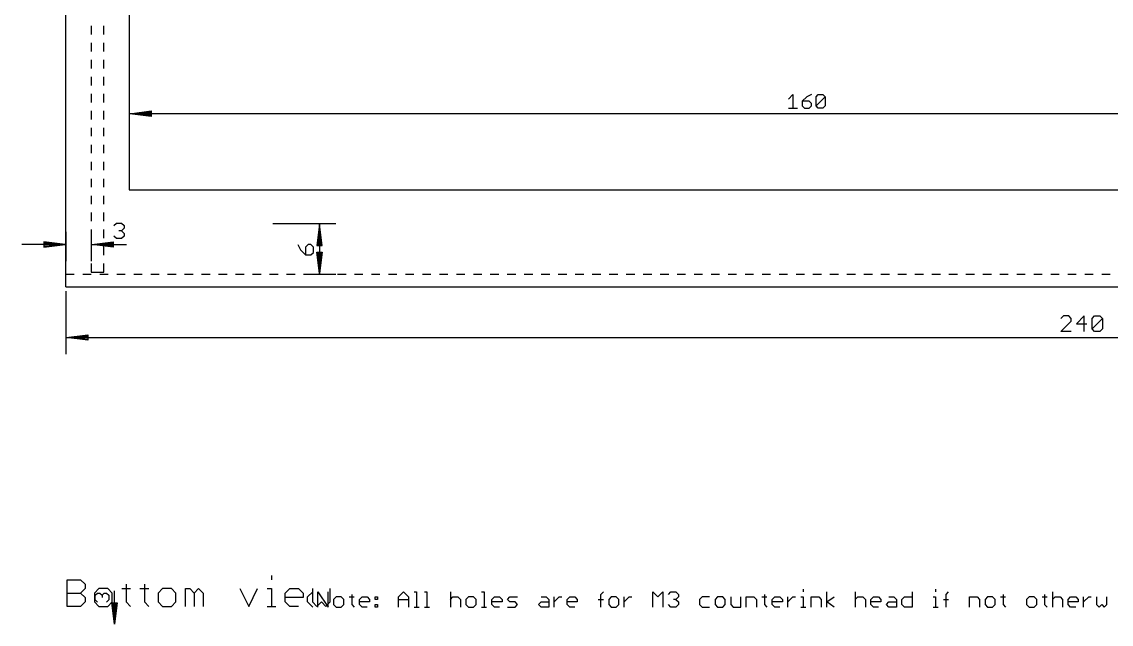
# Model space of a CAD drawing. Extents: x -279 to 630, y -429 to 128.
# Drawn here: x 334.8 to 463.6, y -39.9 to 31.4 of the extents above; entities that cross this region are included whole.
import ezdxf

# ---------------------------------------------------------------- set-up
doc = ezdxf.new("R2010")
doc.units = 0
for name, color, linetype in [('114', 253, 'CONTINUOUS'), ('115', 82, 'CONTINUOUS'), ('20', 7, 'CONTINUOUS'), ('47', 140, 'CONTINUOUS')]:
    doc.layers.add(name, color=color, linetype=linetype)

msp = doc.modelspace()

# ---------------------------------------------------------------- linework, layer by layer
at = {"layer": '114'}
for p, q in [((340.1778, -37.8222), (340.1778, -34.6751)), ((340.1778, -34.6751), (341.7513, -34.6751)), ((341.7513, -34.6751), (342.2759, -35.1996)), ((364.3358, -34.1506), (364.3358, -34.6751)), ((342.2759, -35.7241), (341.7513, -36.2487)), ((342.2759, -35.1996), (342.2759, -35.7241)), ((343.9251, -35.7241), (343.4006, -36.2487)), ((344.9741, -35.7241), (343.9251, -35.7241)), ((345.4986, -36.2487), (344.9741, -35.7241)), ((346.6233, -35.7241), (347.6723, -35.7241)), ((347.1478, -35.1996), (347.1478, -37.2977)), ((348.7718, -35.7241), (349.8208, -35.7241)), ((349.2963, -35.1996), (349.2963, -37.2977)), ((351.4448, -35.7241), (350.9203, -36.2487)), ((352.4939, -35.7241), (351.4448, -35.7241)), ((353.0184, -36.2487), (352.4939, -35.7241)), ((354.1431, -37.8222), (354.1431, -35.7241)), ((354.1431, -35.7241), (354.6676, -35.7241)), ((354.6676, -35.7241), (355.1921, -36.2487)), ((355.1921, -36.2487), (355.7166, -35.7241)), ((355.7166, -35.7241), (356.2411, -36.2487)), ((360.5886, -35.7241), (361.6376, -37.8222)), ((361.6376, -37.8222), (362.6866, -35.7241)), ((363.8113, -35.7241), (364.3358, -35.7241)), ((364.3358, -35.7241), (364.3358, -37.8222)), ((365.9598, -36.2487), (366.4843, -35.7241)), ((366.4843, -35.7241), (367.5334, -35.7241)), ((367.5334, -35.7241), (368.0579, -36.2487)), ((369.1826, -35.7241), (369.1826, -37.2977)), ((371.2806, -37.2977), (371.2806, -35.7241)), ((427.2178, -35.8003), (427.2178, -36.1001)), ((442.8711, -35.8003), (442.8711, -36.1001)), ((340.1778, -36.2487), (341.7513, -36.2487)), ((341.7513, -36.2487), (342.2759, -36.7732)), ((342.2759, -37.2977), (341.7513, -37.8222)), ((342.2759, -36.7732), (342.2759, -37.2977)), ((343.4006, -36.2487), (343.4006, -37.2977)), ((343.4006, -37.2977), (343.9251, -37.8222)), ((344.9741, -37.8222), (345.4986, -37.2977)), ((345.4986, -37.2977), (345.4986, -36.2487)), ((347.1478, -37.2977), (347.6723, -37.8222)), ((349.2963, -37.2977), (349.8208, -37.8222)), ((350.9203, -36.2487), (350.9203, -37.2977)), ((350.9203, -37.2977), (351.4448, -37.8222)), ((352.4939, -37.8222), (353.0184, -37.2977)), ((353.0184, -37.2977), (353.0184, -36.2487)), ((355.1921, -36.2487), (355.1921, -37.8222)), ((356.2411, -36.2487), (356.2411, -37.8222)), ((365.9598, -37.2977), (365.9598, -36.2487)), ((368.0579, -36.7732), (365.9598, -36.7732)), ((366.4843, -37.8222), (365.9598, -37.2977)), ((368.0579, -36.2487), (368.0579, -36.7732)), ((368.6016, -36.6995), (369.201, -36.1001)), ((368.6016, -37.299), (368.6016, -36.6995)), ((369.201, -37.8984), (368.6016, -37.299)), ((369.1826, -37.2977), (369.7071, -37.8222)), ((369.7071, -37.8222), (370.2316, -37.2977)), ((369.8293, -37.8984), (369.8293, -36.1001)), ((369.8293, -36.1001), (371.0282, -37.8984)), ((370.2316, -37.2977), (370.7561, -37.8222)), ((370.7561, -37.8222), (371.2806, -37.2977)), ((371.0282, -37.8984), (371.0282, -36.1001)), ((371.9706, -36.6995), (371.6709, -36.9992)), ((371.6709, -36.9992), (371.6709, -37.5987)), ((372.5701, -36.6995), (371.9706, -36.6995)), ((372.8698, -36.9992), (372.5701, -36.6995)), ((372.8698, -37.5987), (372.8698, -36.9992)), ((373.5125, -36.6995), (374.1119, -36.6995)), ((373.8122, -36.3998), (373.8122, -37.5987)), ((374.7402, -36.9992), (375.0399, -36.6995)), ((374.7402, -37.5987), (374.7402, -36.9992)), ((375.9391, -37.299), (374.7402, -37.299)), ((375.0399, -36.6995), (375.6393, -36.6995)), ((375.6393, -36.6995), (375.9391, -36.9992)), ((375.9391, -36.9992), (375.9391, -37.299)), ((376.5817, -36.6995), (376.8815, -36.6995)), ((376.5817, -36.9992), (376.5817, -36.6995)), ((376.8815, -36.9992), (376.5817, -36.9992)), ((376.8815, -36.6995), (376.8815, -36.9992)), ((379.3441, -36.6995), (379.9435, -36.1001)), ((379.3441, -37.8984), (379.3441, -36.6995)), ((379.3441, -36.9992), (380.543, -36.9992)), ((379.9435, -36.1001), (380.543, -36.6995)), ((380.543, -36.6995), (380.543, -37.8984)), ((381.1857, -36.1001), (381.4854, -36.1001)), ((381.4854, -36.1001), (381.4854, -37.8984)), ((382.4134, -36.1001), (382.7131, -36.1001)), ((382.7131, -36.1001), (382.7131, -37.8984)), ((385.4827, -36.1001), (385.4827, -37.8984)), ((385.4827, -36.9992), (385.7824, -36.6995)), ((385.7824, -36.6995), (386.3818, -36.6995)), ((386.3818, -36.6995), (386.6816, -36.9992)), ((386.6816, -36.9992), (386.6816, -37.8984)), ((387.624, -36.6995), (387.3243, -36.9992)), ((387.3243, -36.9992), (387.3243, -37.5987)), ((388.2234, -36.6995), (387.624, -36.6995)), ((388.5231, -36.9992), (388.2234, -36.6995)), ((388.5231, -37.5987), (388.5231, -36.9992)), ((389.1658, -36.1001), (389.4655, -36.1001)), ((389.4655, -36.1001), (389.4655, -37.8984)), ((390.3935, -36.9992), (390.6933, -36.6995)), ((390.3935, -37.5987), (390.3935, -36.9992)), ((391.5924, -37.299), (390.3935, -37.299)), ((390.6933, -36.6995), (391.2927, -36.6995)), ((391.2927, -36.6995), (391.5924, -36.9992)), ((391.5924, -36.9992), (391.5924, -37.299)), ((392.2351, -36.9992), (392.5348, -36.6995)), ((392.5348, -37.299), (392.2351, -36.9992)), ((392.5348, -36.6995), (393.434, -36.6995)), ((393.1343, -37.299), (392.5348, -37.299)), ((393.434, -37.5987), (393.1343, -37.299)), ((395.9183, -37.5987), (396.218, -37.299)), ((396.218, -36.6995), (396.8174, -36.6995)), ((396.218, -37.299), (397.1171, -37.299)), ((396.8174, -36.6995), (397.1171, -36.9992)), ((397.1171, -36.9992), (397.1171, -37.8984)), ((397.7598, -37.8984), (397.7598, -36.6995)), ((397.7598, -37.299), (398.3593, -36.6995)), ((398.3593, -36.6995), (398.659, -36.6995)), ((399.2945, -36.9992), (399.5942, -36.6995)), ((399.2945, -37.5987), (399.2945, -36.9992)), ((400.4934, -37.299), (399.2945, -37.299)), ((399.5942, -36.6995), (400.1936, -36.6995)), ((400.1936, -36.6995), (400.4934, -36.9992)), ((400.4934, -36.9992), (400.4934, -37.299)), ((402.9776, -36.9992), (403.5771, -36.9992)), ((403.2773, -36.3998), (403.5771, -36.1001)), ((403.2773, -37.8984), (403.2773, -36.3998)), ((404.5051, -36.6995), (404.2053, -36.9992)), ((404.2053, -36.9992), (404.2053, -37.5987)), ((405.1045, -36.6995), (404.5051, -36.6995)), ((405.4042, -36.9992), (405.1045, -36.6995)), ((405.4042, -37.5987), (405.4042, -36.9992)), ((406.0469, -37.8984), (406.0469, -36.6995)), ((406.0469, -37.299), (406.6463, -36.6995)), ((406.6463, -36.6995), (406.9461, -36.6995)), ((409.4231, -37.8984), (409.4231, -36.1001)), ((409.4231, -36.1001), (410.0226, -36.6995)), ((410.0226, -36.6995), (410.622, -36.1001)), ((410.622, -36.1001), (410.622, -37.8984)), ((411.2647, -36.3998), (411.5644, -36.1001)), ((411.5644, -36.1001), (412.1639, -36.1001)), ((412.1639, -36.9992), (411.8641, -36.9992)), ((412.1639, -36.1001), (412.4636, -36.3998)), ((412.4636, -36.6995), (412.1639, -36.9992)), ((412.1639, -36.9992), (412.4636, -37.299)), ((412.4636, -36.3998), (412.4636, -36.6995)), ((412.4636, -37.299), (412.4636, -37.5987)), ((415.2476, -36.6995), (414.9478, -36.9992)), ((414.9478, -36.9992), (414.9478, -37.5987)), ((416.1467, -36.6995), (415.2476, -36.6995)), ((417.0891, -36.6995), (416.7894, -36.9992)), ((416.7894, -36.9992), (416.7894, -37.5987)), ((417.6886, -36.6995), (417.0891, -36.6995)), ((417.9883, -36.9992), (417.6886, -36.6995)), ((417.9883, -37.5987), (417.9883, -36.9992)), ((418.631, -36.6995), (418.631, -37.5987)), ((419.8299, -37.8984), (419.8299, -36.6995)), ((420.4725, -37.8984), (420.4725, -36.6995)), ((420.4725, -36.6995), (421.3717, -36.6995)), ((421.3717, -36.6995), (421.6714, -36.9992)), ((421.6714, -36.9992), (421.6714, -37.8984)), ((422.3141, -36.6995), (422.9136, -36.6995)), ((422.6138, -36.3998), (422.6138, -37.5987)), ((423.5418, -36.9992), (423.8416, -36.6995)), ((423.5418, -37.5987), (423.5418, -36.9992)), ((424.7407, -37.299), (423.5418, -37.299)), ((423.8416, -36.6995), (424.441, -36.6995)), ((424.441, -36.6995), (424.7407, -36.9992)), ((424.7407, -36.9992), (424.7407, -37.299)), ((425.3834, -37.8984), (425.3834, -36.6995)), ((425.3834, -37.299), (425.9829, -36.6995)), ((425.9829, -36.6995), (426.2826, -36.6995)), ((426.918, -36.6995), (427.2178, -36.6995)), ((427.2178, -36.6995), (427.2178, -37.8984)), ((428.1458, -37.8984), (428.1458, -36.6995)), ((428.1458, -36.6995), (429.0449, -36.6995)), ((429.0449, -36.6995), (429.3447, -36.9992)), ((429.3447, -36.9992), (429.3447, -37.8984)), ((429.9873, -37.8984), (429.9873, -36.1001)), ((429.9873, -37.299), (430.8865, -36.6995)), ((430.8865, -37.8984), (429.9873, -37.299)), ((433.3636, -36.1001), (433.3636, -37.8984)), ((433.3636, -36.9992), (433.6633, -36.6995)), ((433.6633, -36.6995), (434.2627, -36.6995)), ((434.2627, -36.6995), (434.5624, -36.9992)), ((434.5624, -36.9992), (434.5624, -37.8984)), ((435.2051, -36.9992), (435.5048, -36.6995)), ((435.2051, -37.5987), (435.2051, -36.9992)), ((436.404, -37.299), (435.2051, -37.299)), ((435.5048, -36.6995), (436.1043, -36.6995)), ((436.1043, -36.6995), (436.404, -36.9992)), ((436.404, -36.9992), (436.404, -37.299)), ((437.0467, -37.5987), (437.3464, -37.299)), ((437.3464, -36.6995), (437.9459, -36.6995)), ((437.3464, -37.299), (438.2456, -37.299)), ((437.9459, -36.6995), (438.2456, -36.9992)), ((438.2456, -36.9992), (438.2456, -37.8984)), ((438.8883, -36.9992), (439.188, -36.6995)), ((438.8883, -37.5987), (438.8883, -36.9992)), ((439.188, -36.6995), (440.0872, -36.6995)), ((440.0872, -36.1001), (440.0872, -37.8984)), ((442.5714, -36.6995), (442.8711, -36.6995)), ((442.8711, -36.6995), (442.8711, -37.8984)), ((443.7991, -36.9992), (444.3986, -36.9992)), ((444.0989, -36.3998), (444.3986, -36.1001)), ((444.0989, -37.8984), (444.0989, -36.3998)), ((446.8684, -37.8984), (446.8684, -36.6995)), ((446.8684, -36.6995), (447.7676, -36.6995)), ((447.7676, -36.6995), (448.0673, -36.9992)), ((448.0673, -36.9992), (448.0673, -37.8984)), ((449.0097, -36.6995), (448.71, -36.9992)), ((448.71, -36.9992), (448.71, -37.5987)), ((449.6092, -36.6995), (449.0097, -36.6995)), ((449.9089, -36.9992), (449.6092, -36.6995)), ((449.9089, -37.5987), (449.9089, -36.9992)), ((450.5516, -36.6995), (451.151, -36.6995)), ((450.8513, -36.3998), (450.8513, -37.5987)), ((453.9206, -36.6995), (453.6208, -36.9992)), ((453.6208, -36.9992), (453.6208, -37.5987)), ((454.52, -36.6995), (453.9206, -36.6995)), ((454.8197, -36.9992), (454.52, -36.6995)), ((454.8197, -37.5987), (454.8197, -36.9992)), ((455.4624, -36.6995), (456.0619, -36.6995)), ((455.7621, -36.3998), (455.7621, -37.5987)), ((456.6901, -36.1001), (456.6901, -37.8984)), ((456.6901, -36.9992), (456.9899, -36.6995)), ((456.9899, -36.6995), (457.5893, -36.6995)), ((457.5893, -36.6995), (457.889, -36.9992)), ((457.889, -36.9992), (457.889, -37.8984)), ((458.5317, -36.9992), (458.8314, -36.6995)), ((458.5317, -37.5987), (458.5317, -36.9992)), ((459.7306, -37.299), (458.5317, -37.299)), ((458.8314, -36.6995), (459.4309, -36.6995)), ((459.4309, -36.6995), (459.7306, -36.9992)), ((459.7306, -36.9992), (459.7306, -37.299)), ((460.3733, -37.8984), (460.3733, -36.6995)), ((460.3733, -37.299), (460.9727, -36.6995)), ((460.9727, -36.6995), (461.2724, -36.6995)), ((461.9079, -36.6995), (461.9079, -37.5987)), ((463.1068, -37.5987), (463.1068, -36.6995)), ((341.7513, -37.8222), (340.1778, -37.8222)), ((343.9251, -37.8222), (344.9741, -37.8222)), ((351.4448, -37.8222), (352.4939, -37.8222)), ((363.8113, -37.8222), (364.8603, -37.8222)), ((367.5334, -37.8222), (366.4843, -37.8222)), ((371.6709, -37.5987), (371.9706, -37.8984)), ((371.9706, -37.8984), (372.5701, -37.8984)), ((372.5701, -37.8984), (372.8698, -37.5987)), ((373.8122, -37.5987), (374.1119, -37.8984)), ((375.0399, -37.8984), (374.7402, -37.5987)), ((375.6393, -37.8984), (375.0399, -37.8984)), ((376.5817, -37.5987), (376.8815, -37.5987)), ((376.5817, -37.8984), (376.5817, -37.5987)), ((376.8815, -37.8984), (376.5817, -37.8984)), ((376.8815, -37.5987), (376.8815, -37.8984)), ((381.1857, -37.8984), (381.7851, -37.8984)), ((382.4134, -37.8984), (383.0128, -37.8984)), ((387.3243, -37.5987), (387.624, -37.8984)), ((387.624, -37.8984), (388.2234, -37.8984)), ((388.2234, -37.8984), (388.5231, -37.5987)), ((389.1658, -37.8984), (389.7653, -37.8984)), ((390.6933, -37.8984), (390.3935, -37.5987)), ((391.2927, -37.8984), (390.6933, -37.8984)), ((392.2351, -37.8984), (393.1343, -37.8984)), ((393.1343, -37.8984), (393.434, -37.5987)), ((396.218, -37.8984), (395.9183, -37.5987)), ((397.1171, -37.8984), (396.218, -37.8984)), ((399.5942, -37.8984), (399.2945, -37.5987)), ((400.1936, -37.8984), (399.5942, -37.8984)), ((404.2053, -37.5987), (404.5051, -37.8984)), ((404.5051, -37.8984), (405.1045, -37.8984)), ((405.1045, -37.8984), (405.4042, -37.5987)), ((411.5644, -37.8984), (411.2647, -37.5987)), ((412.1639, -37.8984), (411.5644, -37.8984)), ((412.4636, -37.5987), (412.1639, -37.8984)), ((414.9478, -37.5987), (415.2476, -37.8984)), ((415.2476, -37.8984), (416.1467, -37.8984)), ((416.7894, -37.5987), (417.0891, -37.8984)), ((417.0891, -37.8984), (417.6886, -37.8984)), ((417.6886, -37.8984), (417.9883, -37.5987)), ((418.631, -37.5987), (418.9307, -37.8984)), ((418.9307, -37.8984), (419.8299, -37.8984)), ((422.6138, -37.5987), (422.9136, -37.8984)), ((423.8416, -37.8984), (423.5418, -37.5987)), ((424.441, -37.8984), (423.8416, -37.8984)), ((426.918, -37.8984), (427.5175, -37.8984)), ((435.5048, -37.8984), (435.2051, -37.5987)), ((436.1043, -37.8984), (435.5048, -37.8984)), ((437.3464, -37.8984), (437.0467, -37.5987)), ((438.2456, -37.8984), (437.3464, -37.8984)), ((439.188, -37.8984), (438.8883, -37.5987)), ((440.0872, -37.8984), (439.188, -37.8984)), ((442.5714, -37.8984), (443.1709, -37.8984)), ((448.71, -37.5987), (449.0097, -37.8984)), ((449.0097, -37.8984), (449.6092, -37.8984)), ((449.6092, -37.8984), (449.9089, -37.5987)), ((450.8513, -37.5987), (451.151, -37.8984)), ((453.6208, -37.5987), (453.9206, -37.8984)), ((453.9206, -37.8984), (454.52, -37.8984)), ((454.52, -37.8984), (454.8197, -37.5987)), ((455.7621, -37.5987), (456.0619, -37.8984)), ((458.8314, -37.8984), (458.5317, -37.5987)), ((459.4309, -37.8984), (458.8314, -37.8984)), ((461.9079, -37.5987), (462.2076, -37.8984)), ((462.2076, -37.8984), (462.5074, -37.5987)), ((462.5074, -37.5987), (462.8071, -37.8984)), ((462.8071, -37.8984), (463.1068, -37.5987))]:
    msp.add_line(p, q, dxfattribs=at)
at = {"layer": '115'}
for p, q in [((347.5, 106.5), (347.5, 11.5)), ((347.5, 22), (347.5, 18.55)), ((425.4518, 22.2354), (425.9942, 22.7777)), ((425.9942, 22.7777), (425.9942, 21.1507)), ((427.6313, 22.5065), (427.089, 21.9642)), ((427.089, 21.9642), (427.089, 21.4219)), ((427.9025, 21.9642), (427.089, 21.9642)), ((428.1737, 22.7777), (427.6313, 22.5065)), ((428.1737, 21.693), (427.9025, 21.9642)), ((428.7262, 22.5065), (428.9973, 22.7777)), ((428.7262, 21.4219), (428.7262, 22.5065)), ((428.7262, 21.4219), (429.8108, 22.5065)), ((428.9973, 22.7777), (429.5396, 22.7777)), ((429.5396, 22.7777), (429.8108, 22.5065)), ((429.8108, 22.5065), (429.8108, 21.4219)), ((347.565, 20.5), (350.1, 20.8192)), ((347.565, 20.5), (350.1, 20.76)), ((347.565, 20.5), (350.1, 20.63)), ((350.1, 20.8192), (350.1, 20.1808)), ((425.4518, 21.1507), (426.5365, 21.1507)), ((427.089, 21.4219), (427.3602, 21.1507)), ((427.3602, 21.1507), (427.9025, 21.1507)), ((427.9025, 21.1507), (428.1737, 21.4219)), ((428.1737, 21.4219), (428.1737, 21.693)), ((428.9973, 21.1507), (428.7262, 21.4219)), ((429.5396, 21.1507), (428.9973, 21.1507)), ((429.8108, 21.4219), (429.5396, 21.1507)), ((507.435, 20.5), (347.565, 20.5)), ((350.1, 20.1808), (347.565, 20.5)), ((350.1, 20.37), (347.565, 20.5)), ((350.1, 20.24), (347.565, 20.5)), ((347.5, 11.5), (507.5, 11.5))]:
    msp.add_line(p, q, dxfattribs=at)
at = {"layer": '20'}
for p, q in [((340, 1.5), (340, 59.25)), ((343, 30.8793), (343, 29.8707)), ((344.5, 29.8707), (344.5, 30.8793)), ((343, 28.8707), (343, 27.8621)), ((344.5, 27.8621), (344.5, 28.8707)), ((343, 26.8621), (343, 25.8534)), ((344.5, 25.8534), (344.5, 26.8621)), ((343, 24.8534), (343, 23.8448)), ((344.5, 23.8448), (344.5, 24.8534)), ((343, 22.8448), (343, 21.8362)), ((344.5, 21.8362), (344.5, 22.8448)), ((343, 20.8362), (343, 19.8276)), ((344.5, 19.8276), (344.5, 20.8362)), ((343, 18.8276), (343, 17.819)), ((344.5, 17.819), (344.5, 18.8276)), ((343, 16.819), (343, 15.8103)), ((344.5, 15.8103), (344.5, 16.819)), ((343, 14.8103), (343, 13.8017)), ((344.5, 13.8017), (344.5, 14.8103)), ((343, 12.8017), (343, 11.7931)), ((344.5, 11.7931), (344.5, 12.8017)), ((343, 10.7931), (343, 9.7845)), ((344.5, 9.7845), (344.5, 10.7931)), ((343, 8.7845), (343, 7.7759)), ((344.5, 7.7759), (344.5, 8.7845)), ((343, 6.7759), (343, 5.7672)), ((344.5, 5.7672), (344.5, 6.7759)), ((343, 4.7672), (343, 3.7586)), ((344.5, 3.7586), (344.5, 4.7672)), ((343, 2.7586), (343, 1.75)), ((344.5, 1.75), (344.5, 2.7586)), ((340, 0), (340, 1.5)), ((340, 1.5), (341.0083, 1.5)), ((342.0083, 1.5), (343.0167, 1.5)), ((343, 1.75), (344.5, 1.75)), ((344.0167, 1.5), (345.025, 1.5)), ((346.025, 1.5), (347.0333, 1.5)), ((348.0333, 1.5), (349.0417, 1.5)), ((350.0417, 1.5), (351.05, 1.5)), ((352.05, 1.5), (353.0583, 1.5)), ((354.0583, 1.5), (355.0667, 1.5)), ((356.0667, 1.5), (357.075, 1.5)), ((358.075, 1.5), (359.0833, 1.5)), ((360.0833, 1.5), (361.0917, 1.5)), ((362.0917, 1.5), (363.1, 1.5)), ((364.1, 1.5), (365.1083, 1.5)), ((366.1083, 1.5), (367.1167, 1.5)), ((368.1167, 1.5), (369.125, 1.5)), ((370.125, 1.5), (371.1333, 1.5)), ((372.1333, 1.5), (373.1417, 1.5)), ((374.1417, 1.5), (375.15, 1.5)), ((376.15, 1.5), (377.1583, 1.5)), ((378.1583, 1.5), (379.1667, 1.5)), ((380.1667, 1.5), (381.175, 1.5)), ((382.175, 1.5), (383.1833, 1.5)), ((384.1833, 1.5), (385.1917, 1.5)), ((386.1917, 1.5), (387.2, 1.5)), ((388.2, 1.5), (389.2083, 1.5)), ((390.2083, 1.5), (391.2167, 1.5)), ((392.2167, 1.5), (393.225, 1.5)), ((394.225, 1.5), (395.2333, 1.5)), ((396.2333, 1.5), (397.2417, 1.5)), ((398.2417, 1.5), (399.25, 1.5)), ((400.25, 1.5), (401.2583, 1.5)), ((402.2583, 1.5), (403.2667, 1.5)), ((404.2667, 1.5), (405.275, 1.5)), ((406.275, 1.5), (407.2833, 1.5)), ((408.2833, 1.5), (409.2917, 1.5)), ((410.2917, 1.5), (411.3, 1.5)), ((412.3, 1.5), (413.3083, 1.5)), ((414.3083, 1.5), (415.3167, 1.5)), ((416.3167, 1.5), (417.325, 1.5)), ((418.325, 1.5), (419.3333, 1.5)), ((420.3333, 1.5), (421.3417, 1.5)), ((422.3417, 1.5), (423.35, 1.5)), ((424.35, 1.5), (425.3583, 1.5)), ((426.3583, 1.5), (427.3667, 1.5)), ((428.3667, 1.5), (429.375, 1.5)), ((430.375, 1.5), (431.3833, 1.5)), ((432.3833, 1.5), (433.3917, 1.5)), ((434.3917, 1.5), (435.4, 1.5)), ((436.4, 1.5), (437.4083, 1.5)), ((438.4083, 1.5), (439.4167, 1.5)), ((440.4167, 1.5), (441.425, 1.5)), ((442.425, 1.5), (443.4333, 1.5)), ((444.4333, 1.5), (445.4417, 1.5)), ((446.4417, 1.5), (447.45, 1.5)), ((448.45, 1.5), (449.4583, 1.5)), ((450.4583, 1.5), (451.4667, 1.5)), ((452.4667, 1.5), (453.475, 1.5)), ((454.475, 1.5), (455.4833, 1.5)), ((456.4833, 1.5), (457.4917, 1.5)), ((458.4917, 1.5), (459.5, 1.5)), ((460.5, 1.5), (461.5083, 1.5)), ((462.5083, 1.5), (463.5167, 1.5)), ((340, 0), (580, 0))]:
    msp.add_line(p, q, dxfattribs=at)
at = {"layer": '47'}
for p, q in [((340, 6.5), (340, 3.05)), ((343, 6.5), (343, 3.05)), ((345.6762, 7.2472), (345.9844, 7.5554)), ((345.9844, 7.5554), (346.6008, 7.5554)), ((346.6008, 6.6308), (346.2926, 6.6308)), ((346.6008, 7.5554), (346.909, 7.2472)), ((346.909, 6.939), (346.6008, 6.6308)), ((346.6008, 6.6308), (346.909, 6.3226)), ((346.909, 7.2472), (346.909, 6.939)), ((364.5, 7.5), (371.95, 7.5)), ((370, 7.435), (369.6808, 4.9)), ((370, 7.435), (369.74, 4.9)), ((370, 7.435), (369.87, 4.9)), ((370, 7.435), (370, 1.565)), ((370.3192, 4.9), (370, 7.435)), ((370.13, 4.9), (370, 7.435)), ((370.26, 4.9), (370, 7.435)), ((339.935, 5), (337.4, 5.3192)), ((337.4, 5.3192), (337.4, 4.6808)), ((339.935, 5), (337.4, 5.26)), ((343.065, 5), (345.6, 5.3192)), ((343.065, 5), (345.6, 5.26)), ((345.6, 5.3192), (345.6, 4.6808)), ((345.9844, 5.7062), (345.6762, 6.0144)), ((346.6008, 5.7062), (345.9844, 5.7062)), ((346.909, 6.0144), (346.6008, 5.7062)), ((346.909, 6.3226), (346.909, 6.0144)), ((339.935, 5), (334.8, 5)), ((339.935, 5), (337.4, 5.13)), ((337.4, 4.6808), (339.935, 5)), ((337.4, 4.87), (339.935, 5)), ((337.4, 4.74), (339.935, 5)), ((343.065, 5), (345.6, 5.13)), ((343.065, 5), (347.1977, 5)), ((345.6, 4.6808), (343.065, 5)), ((345.6, 4.87), (343.065, 5)), ((345.6, 4.74), (343.065, 5)), ((367.4446, 5.0101), (367.7528, 4.3937)), ((367.7528, 4.3937), (368.3692, 3.7773)), ((368.6774, 5.0101), (368.3692, 4.7019)), ((368.3692, 4.7019), (368.3692, 3.7773)), ((368.9856, 5.0101), (368.6774, 5.0101)), ((369.2938, 4.7019), (368.9856, 5.0101)), ((368.9856, 3.7773), (369.2938, 4.0855)), ((369.2938, 4.0855), (369.2938, 4.7019)), ((369.6808, 4.9), (370.3192, 4.9)), ((370, 1.565), (369.6808, 4.1)), ((369.6808, 4.1), (370.3192, 4.1)), ((370, 1.565), (369.74, 4.1)), ((370, 1.565), (369.87, 4.1)), ((370.3192, 4.1), (370, 1.565)), ((370.13, 4.1), (370, 1.565)), ((370.26, 4.1), (370, 1.565)), ((368.3692, 3.7773), (368.9856, 3.7773)), ((368.5, 1.5), (371.95, 1.5)), ((340, -0.5), (340, -7.95)), ((457.9923, -3.4446), (457.6841, -3.7528)), ((458.6087, -3.4446), (457.9923, -3.4446)), ((458.9169, -3.7528), (458.6087, -3.4446)), ((458.9169, -4.061), (458.9169, -3.7528)), ((460.4502, -3.4446), (459.5256, -4.3692)), ((460.4502, -5.2938), (460.4502, -3.4446)), ((461.3672, -3.7528), (461.6754, -3.4446)), ((461.3672, -4.9856), (461.3672, -3.7528)), ((461.3672, -4.9856), (462.6, -3.7528)), ((461.6754, -3.4446), (462.2918, -3.4446)), ((462.2918, -3.4446), (462.6, -3.7528)), ((462.6, -3.7528), (462.6, -4.9856)), ((457.6841, -5.2938), (458.9169, -4.061)), ((459.5256, -4.3692), (460.7584, -4.3692)), ((461.6754, -5.2938), (461.3672, -4.9856)), ((462.6, -4.9856), (462.2918, -5.2938)), ((340.065, -6), (342.6, -5.6808)), ((340.065, -6), (342.6, -5.74)), ((340.065, -6), (342.6, -5.87)), ((340.065, -6), (579.935, -6)), ((342.6, -6.3192), (340.065, -6)), ((342.6, -6.13), (340.065, -6)), ((342.6, -6.26), (340.065, -6)), ((342.6, -5.6808), (342.6, -6.3192)), ((458.9169, -5.2938), (457.6841, -5.2938)), ((462.2918, -5.2938), (461.6754, -5.2938)), ((345.75, -39.935), (345.75, -35.9808)), ((343.485, -36.5103), (343.752, -36.2434)), ((343.485, -37.0442), (343.485, -36.5103)), ((343.752, -37.3111), (343.485, -37.0442)), ((343.752, -36.2434), (344.0189, -36.2434)), ((344.0189, -36.2434), (344.2858, -36.5103)), ((344.2858, -36.5103), (344.5527, -36.2434)), ((344.2858, -36.5103), (344.2858, -36.7772)), ((344.5527, -36.2434), (344.8197, -36.2434)), ((344.8197, -36.2434), (345.0866, -36.5103)), ((345.0866, -37.0442), (344.8197, -37.3111)), ((345.0866, -36.5103), (345.0866, -37.0442)), ((345.75, -39.935), (345.4308, -37.4)), ((345.4308, -37.4), (346.0692, -37.4)), ((345.75, -39.935), (345.49, -37.4)), ((345.75, -39.935), (345.62, -37.4)), ((346.0692, -37.4), (345.75, -39.935)), ((345.88, -37.4), (345.75, -39.935)), ((346.01, -37.4), (345.75, -39.935))]:
    msp.add_line(p, q, dxfattribs=at)

doc.saveas('drawing.dxf')
